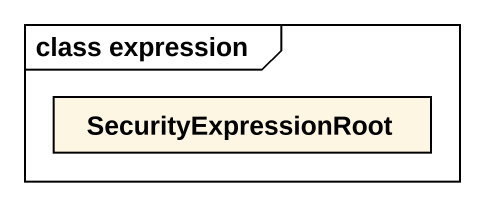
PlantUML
@startuml
mainframe class expression
hide circle
hide empty members
class SecurityExpressionRoot
@enduml
